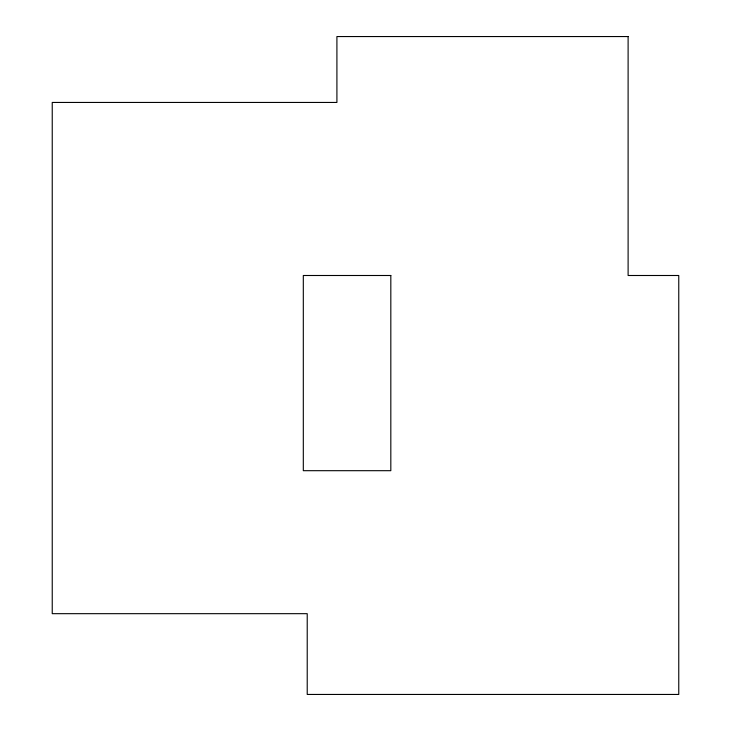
<?xml version="1.0" encoding="UTF-8"?>
<svg xmlns="http://www.w3.org/2000/svg" width="731" height="731" viewBox="0 0 731 731"><rect width="100%" height="100%" fill="white"/><g stroke="black" fill="none" stroke-linecap="round" stroke-linejoin="round"><path stroke-width="1.1" d="M628.112 36.55L336.909 36.55L336.909 102.45L52.239 102.45L52.239 613.674L307.221 613.674L307.221 694.45L678.761 694.45L678.761 275.496L628.112 275.496L628.112 36.55M390.82 275.496L303.31 275.496L303.31 470.691L390.82 470.691L390.82 275.496"/></g></svg>
